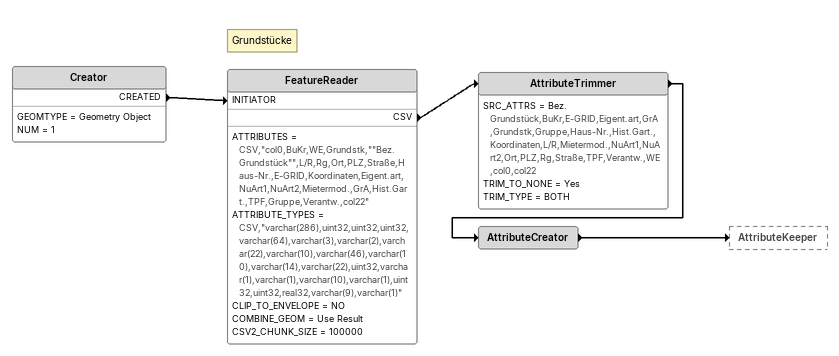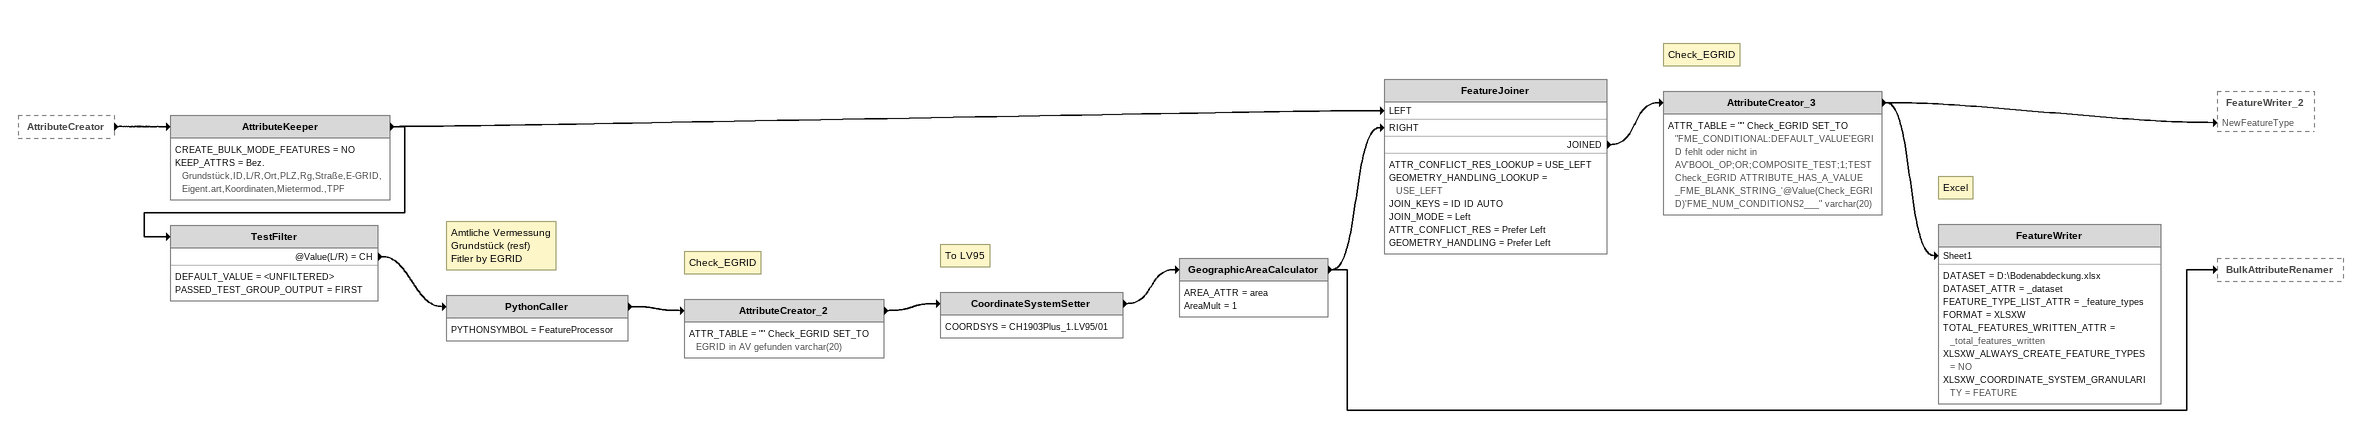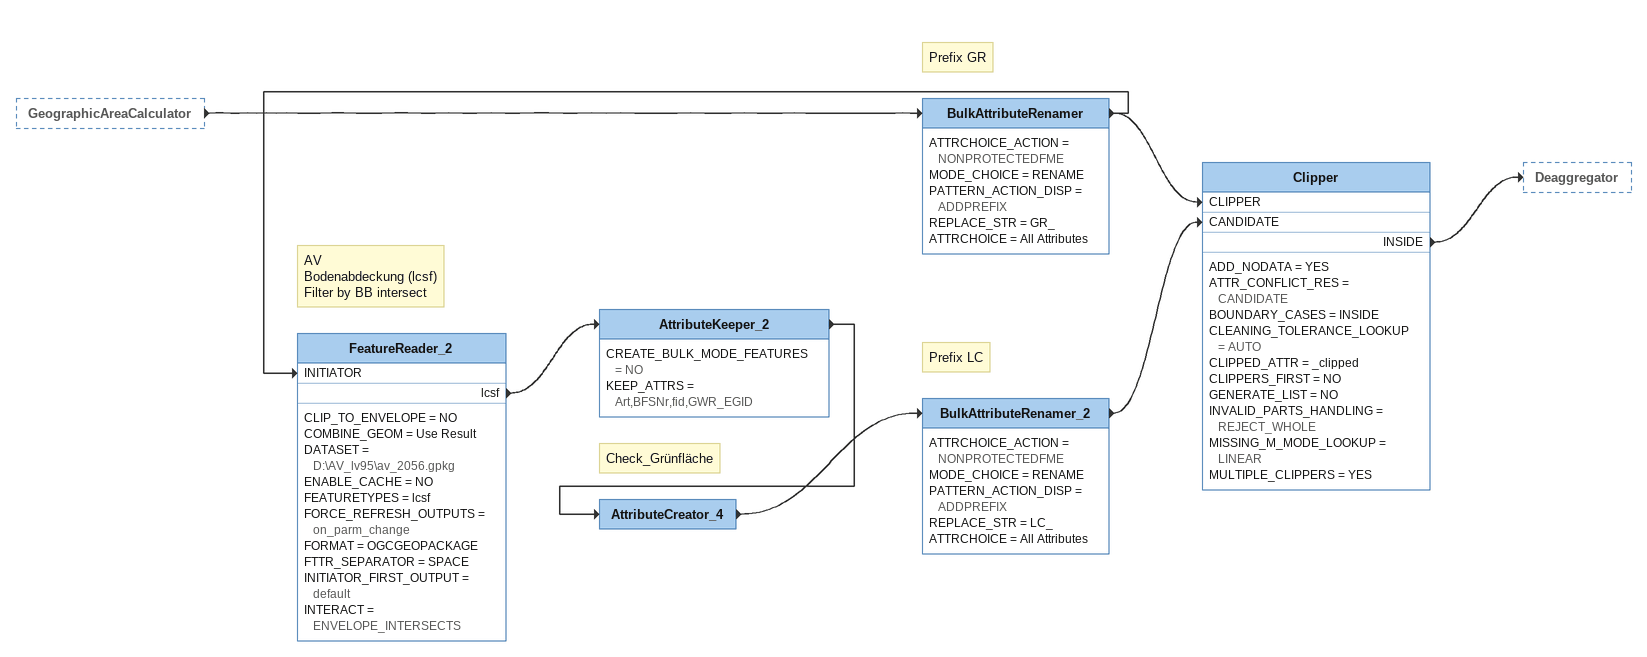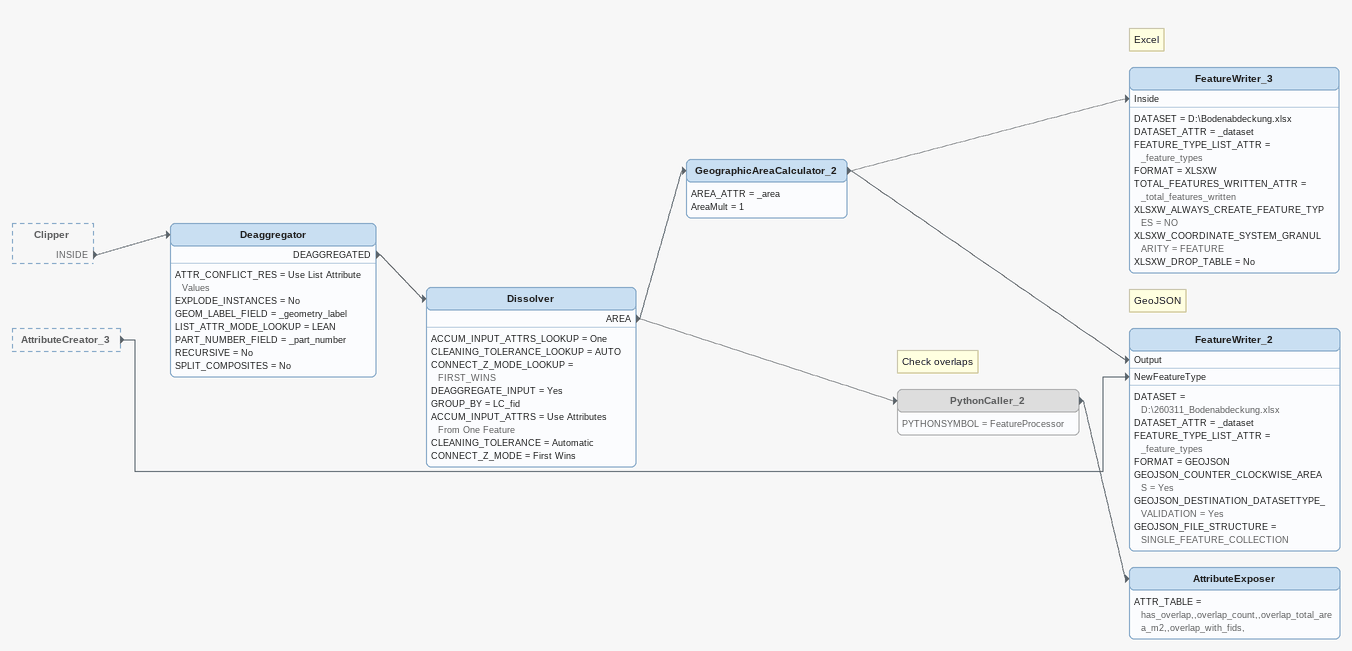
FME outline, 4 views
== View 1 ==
Creator
    GEOMTYPE = Geometry Object
    NUM = 1
    CREATED -> FeatureReader [INITIATOR]
Note: Grundstücke
FeatureReader
    ATTRIBUTES = CSV,"col0,BuKr,WE,Grundstk,""Bez. Grundstück"",L/R,Rg,Ort,PLZ,Straße,Haus-Nr.,E-GRID,Koordinaten,Eigent.art,NuArt1,NuArt2,Mietermod.,GrA,Hist.Gart.,TPF,Gruppe,Verantw.,col22"
    ATTRIBUTE_TYPES = CSV,"varchar(286),uint32,uint32,uint32,varchar(64),varchar(3),varchar(2),varchar(22),varchar(10),varchar(46),varchar(10),varchar(14),varchar(22),uint32,varchar(1),varchar(1),varchar(10),varchar(1),uint32,uint32,real32,varchar(9),varchar(1)"
    CLIP_TO_ENVELOPE = NO
    COMBINE_GEOM = Use Result
    CSV2_CHUNK_SIZE = 100000
    CSV -> AttributeTrimmer
AttributeTrimmer
    SRC_ATTRS = Bez. Grundstück,BuKr,E-GRID,Eigent.art,GrA,Grundstk,Gruppe,Haus-Nr.,Hist.Gart.,Koordinaten,L/R,Mietermod.,NuArt1,NuArt2,Ort,PLZ,Rg,Straße,TPF,Verantw.,WE,col0,col22
    TRIM_TO_NONE = Yes
    TRIM_TYPE = BOTH
    -> AttributeCreator
AttributeCreator
    -> AttributeKeeper

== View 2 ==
AttributeCreator [outside]
    -> AttributeKeeper
AttributeKeeper
    CREATE_BULK_MODE_FEATURES = NO
    KEEP_ATTRS = Bez. Grundstück,ID,L/R,Ort,PLZ,Rg,Straße,E-GRID,Eigent.art,Koordinaten,Mietermod.,TPF
    -> TestFilter
    -> FeatureJoiner [LEFT]
TestFilter
    DEFAULT_VALUE = <UNFILTERED>
    PASSED_TEST_GROUP_OUTPUT = FIRST
    @Value(L/R) = CH -> PythonCaller
Note: Amtliche Vermessung / Grundstück (resf) / Fitler by EGRID
PythonCaller
    PYTHONSYMBOL = FeatureProcessor
    -> AttributeCreator_2
Note: Check_EGRID
AttributeCreator_2
    ATTR_TABLE = "" Check_EGRID SET_TO EGRID in AV gefunden varchar(20)
    -> CoordinateSystemSetter
Note: To LV95
CoordinateSystemSetter
    COORDSYS = CH1903Plus_1.LV95/01
    -> GeographicAreaCalculator
GeographicAreaCalculator
    AREA_ATTR = area
    AreaMult = 1
    -> BulkAttributeRenamer
    -> FeatureJoiner [RIGHT]
FeatureJoiner
    ATTR_CONFLICT_RES_LOOKUP = USE_LEFT
    GEOMETRY_HANDLING_LOOKUP = USE_LEFT
    JOIN_KEYS = ID ID AUTO
    JOIN_MODE = Left
    ATTR_CONFLICT_RES = Prefer Left
    GEOMETRY_HANDLING = Prefer Left
    JOINED -> AttributeCreator_3
Note: Check_EGRID
AttributeCreator_3
    ATTR_TABLE = "" Check_EGRID SET_TO "FME_CONDITIONAL:DEFAULT_VALUE'EGRID fehlt oder nicht in AV'BOOL_OP;OR;COMPOSITE_TEST;1;TEST Check_EGRID ATTRIBUTE_HAS_A_VALUE _FME_BLANK_STRING_'@Value(Check_EGRID)'FME_NUM_CONDITIONS2___" varchar(20)
    -> FeatureWriter [Sheet1]
    -> FeatureWriter_2 [NewFeatureType]
Note: Excel
FeatureWriter
    DATASET = D:\Bodenabdeckung.xlsx
    DATASET_ATTR = _dataset
    FEATURE_TYPE_LIST_ATTR = _feature_types
    FORMAT = XLSXW
    TOTAL_FEATURES_WRITTEN_ATTR = _total_features_written
    XLSXW_ALWAYS_CREATE_FEATURE_TYPES = NO
    XLSXW_COORDINATE_SYSTEM_GRANULARITY = FEATURE

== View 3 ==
GeographicAreaCalculator [outside]
    -> BulkAttributeRenamer
Note: Prefix GR
BulkAttributeRenamer
    ATTRCHOICE_ACTION = NONPROTECTEDFME
    MODE_CHOICE = RENAME
    PATTERN_ACTION_DISP = ADDPREFIX
    REPLACE_STR = GR_
    ATTRCHOICE = All Attributes
    -> Clipper [CLIPPER]
    -> FeatureReader_2 [INITIATOR]
Note: AV / Bodenabdeckung (lcsf) / Filter by BB intersect
FeatureReader_2
    CLIP_TO_ENVELOPE = NO
    COMBINE_GEOM = Use Result
    DATASET = D:\AV_lv95\av_2056.gpkg
    ENABLE_CACHE = NO
    FEATURETYPES = lcsf
    FORCE_REFRESH_OUTPUTS = on_parm_change
    FORMAT = OGCGEOPACKAGE
    FTTR_SEPARATOR = SPACE
    INITIATOR_FIRST_OUTPUT = default
    INTERACT = ENVELOPE_INTERSECTS
    lcsf -> AttributeKeeper_2
AttributeKeeper_2
    CREATE_BULK_MODE_FEATURES = NO
    KEEP_ATTRS = Art,BFSNr,fid,GWR_EGID
    -> AttributeCreator_4
Note: Check_Grünfläche
AttributeCreator_4
    -> BulkAttributeRenamer_2
Note: Prefix LC
BulkAttributeRenamer_2
    ATTRCHOICE_ACTION = NONPROTECTEDFME
    MODE_CHOICE = RENAME
    PATTERN_ACTION_DISP = ADDPREFIX
    REPLACE_STR = LC_
    ATTRCHOICE = All Attributes
    -> Clipper [CANDIDATE]
Clipper
    ADD_NODATA = YES
    ATTR_CONFLICT_RES = CANDIDATE
    BOUNDARY_CASES = INSIDE
    CLEANING_TOLERANCE_LOOKUP = AUTO
    CLIPPED_ATTR = _clipped
    CLIPPERS_FIRST = NO
    GENERATE_LIST = NO
    INVALID_PARTS_HANDLING = REJECT_WHOLE
    MISSING_M_MODE_LOOKUP = LINEAR
    MULTIPLE_CLIPPERS = YES
    INSIDE -> Deaggregator

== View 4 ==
Clipper [outside]
    INSIDE -> Deaggregator
AttributeCreator_3 [outside]
    -> FeatureWriter_2 [NewFeatureType]
Deaggregator
    ATTR_CONFLICT_RES = Use List Attribute Values
    EXPLODE_INSTANCES = No
    GEOM_LABEL_FIELD = _geometry_label
    LIST_ATTR_MODE_LOOKUP = LEAN
    PART_NUMBER_FIELD = _part_number
    RECURSIVE = No
    SPLIT_COMPOSITES = No
    DEAGGREGATED -> Dissolver
Dissolver
    ACCUM_INPUT_ATTRS_LOOKUP = One
    CLEANING_TOLERANCE_LOOKUP = AUTO
    CONNECT_Z_MODE_LOOKUP = FIRST_WINS
    DEAGGREGATE_INPUT = Yes
    GROUP_BY = LC_fid
    ACCUM_INPUT_ATTRS = Use Attributes From One Feature
    CLEANING_TOLERANCE = Automatic
    CONNECT_Z_MODE = First Wins
    AREA -> GeographicAreaCalculator_2
    AREA -> PythonCaller_2
GeographicAreaCalculator_2
    AREA_ATTR = _area
    AreaMult = 1
    -> FeatureWriter_2 [Output]
    -> FeatureWriter_3 [Inside]
Note: Excel
FeatureWriter_3
    DATASET = D:\Bodenabdeckung.xlsx
    DATASET_ATTR = _dataset
    FEATURE_TYPE_LIST_ATTR = _feature_types
    FORMAT = XLSXW
    TOTAL_FEATURES_WRITTEN_ATTR = _total_features_written
    XLSXW_ALWAYS_CREATE_FEATURE_TYPES = NO
    XLSXW_COORDINATE_SYSTEM_GRANULARITY = FEATURE
    XLSXW_DROP_TABLE = No
Note: GeoJSON
FeatureWriter_2
    DATASET = D:\260311_Bodenabdeckung.xlsx
    DATASET_ATTR = _dataset
    FEATURE_TYPE_LIST_ATTR = _feature_types
    FORMAT = GEOJSON
    GEOJSON_COUNTER_CLOCKWISE_AREAS = Yes
    GEOJSON_DESTINATION_DATASETTYPE_VALIDATION = Yes
    GEOJSON_FILE_STRUCTURE = SINGLE_FEATURE_COLLECTION
Note: Check overlaps
PythonCaller_2 [off]
    PYTHONSYMBOL = FeatureProcessor
    -> AttributeExposer
AttributeExposer
    ATTR_TABLE = has_overlap,,overlap_count,,overlap_total_area_m2,,overlap_with_fids,
